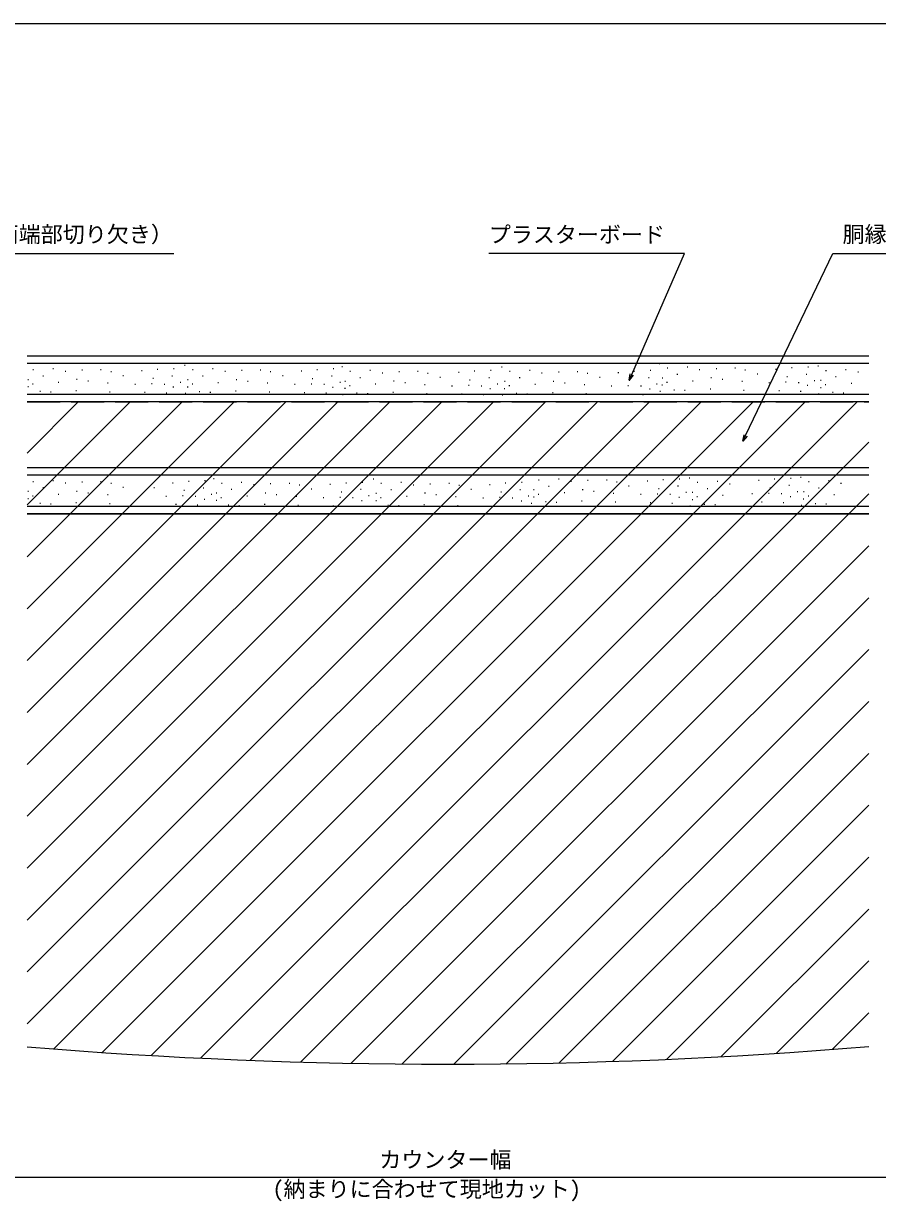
# Model space of a CAD drawing. Units: millimetres, scale not verified. Extents: x -1262 to -212, y -891 to 694.
# Drawn here: x -714.1 to -481.5, y 318 to 639 of the extents above; entities that cross this region are included whole.
import ezdxf
from ezdxf.enums import TextEntityAlignment as Align

# ---------------------------------------------------------------- set-up
doc = ezdxf.new("R2010")
doc.units = ezdxf.units.MM
doc.header["$LTSCALE"] = 3
doc.linetypes.add('DASHED3', pattern=[4, 3, -1])
for name, color, linetype, lineweight in [('0-1_USER1', 7, 'Continuous', 9), ('0-4_YKK_12', 2, 'Continuous', 9), ('0-5_YSS_K', 3, 'Continuous', 9), ('0-7_YKK_D', 6, 'Continuous', 9)]:
    doc.layers.add(name, color=color, linetype=linetype, lineweight=lineweight)
doc.styles.add('ＭＳ ゴシック', font='')
doc.styles.get('ＭＳ ゴシック').set_extended_font_data('MS Gothic')

msp = doc.modelspace()

# ---------------------------------------------------------------- linework, layer by layer
at = {"layer": '0-1_USER1'}
msp.add_line((-1261.5, 639), (-211.5, 639), dxfattribs=at)
at = {"layer": '0-4_YKK_12'}
for p, q in [((-713.089, 366.371), (-543.581, 535.878)), ((-713.089, 380.513), (-557.724, 535.878)), ((-713.089, 394.655), (-571.866, 535.878)), ((-713.089, 408.797), (-586.008, 535.878)), ((-713.089, 422.939), (-600.15, 535.878)), ((-713.089, 437.081), (-614.292, 535.878)), ((-713.089, 451.223), (-628.434, 535.878)), ((-713.089, 465.366), (-642.576, 535.878)), ((-656.719, 535.878), (-713.089, 479.508)), ((-670.861, 535.878), (-713.089, 493.65)), ((-685.003, 535.878), (-713.089, 507.792)), ((-699.145, 535.878), (-713.089, 521.934)), ((-705.787, 359.531), (-529.439, 535.878)), ((-692.606, 358.569), (-515.297, 535.878)), ((-679.306, 357.728), (-501.155, 535.878)), ((-665.882, 357.009), (-487.013, 535.878)), ((-652.333, 356.417), (-483.812, 524.937)), ((-638.653, 355.954), (-483.812, 510.795)), ((-713.089, 505.378), (-483.812, 505.378)), ((-624.841, 355.624), (-483.812, 496.653)), ((-610.891, 355.431), (-483.812, 482.511)), ((-596.802, 355.378), (-483.812, 468.368)), ((-582.66, 355.378), (-483.812, 454.226)), ((-568.178, 355.719), (-483.812, 440.084)), ((-553.636, 356.118), (-483.812, 425.942)), ((-538.934, 356.678), (-483.812, 411.8)), ((-524.066, 357.404), (-483.812, 397.658)), ((-509.026, 358.302), (-483.812, 383.516)), ((-493.807, 359.379), (-483.812, 369.373))]:
    msp.add_line(p, q, dxfattribs=at)
at = {"layer": '0-4_YKK_12', "linetype": 'DASHED3'}
msp.add_line((-713.089, 535.878), (-483.812, 535.878), dxfattribs=at)
at = {"layer": '0-4_YKK_12'}
msp.add_arc((-598.812, 1735.515), 1380.136, 265.2504, 274.77971, dxfattribs=at)
at = {"layer": '0-5_YSS_K'}
for p, q in [((-483.812, 548.378), (-713.089, 548.378)), ((-483.812, 546.378), (-713.089, 546.378)), ((-670.202, 545.888), (-670.014, 545.888)), ((-540.908, 546.378), (-540.72, 546.378)), ((-711.521, 544.72), (-711.334, 544.72)), ((-708.829, 543.016), (-708.642, 543.016)), ((-706.087, 544.992), (-705.9, 544.992)), ((-702.753, 544.3), (-702.565, 544.3)), ((-698.185, 544.588), (-697.998, 544.588)), ((-693.064, 544.703), (-692.877, 544.703)), ((-690.33, 544.193), (-690.143, 544.193)), ((-687.02, 543.106), (-686.833, 543.106)), ((-681.949, 544.406), (-681.761, 544.406)), ((-677.651, 544.801), (-677.464, 544.801)), ((-673.649, 543.023), (-673.462, 543.023)), ((-673.205, 544.999), (-673.017, 544.999)), ((-668.039, 544.669), (-667.852, 544.669)), ((-665.347, 542.964), (-665.16, 542.964)), ((-662.605, 544.94), (-662.418, 544.94)), ((-659.27, 544.249), (-659.083, 544.249)), ((-654.703, 544.536), (-654.516, 544.536)), ((-649.582, 544.651), (-649.395, 544.651)), ((-646.848, 544.141), (-646.661, 544.141)), ((-643.538, 543.054), (-643.351, 543.054)), ((-638.467, 544.355), (-638.279, 544.355)), ((-634.169, 544.75), (-633.981, 544.75)), ((-630.167, 542.971), (-629.98, 542.971)), ((-629.723, 544.947), (-629.535, 544.947)), ((-627.343, 545.485), (-627.155, 545.485)), ((-625.18, 544.265), (-624.993, 544.265)), ((-619.746, 544.537), (-619.559, 544.537)), ((-616.412, 543.845), (-616.224, 543.845)), ((-611.844, 544.133), (-611.657, 544.133)), ((-606.723, 544.248), (-606.536, 544.248)), ((-603.989, 543.738), (-603.802, 543.738)), ((-600.679, 542.651), (-600.492, 542.651)), ((-595.608, 543.951), (-595.42, 543.951)), ((-591.31, 544.347), (-591.122, 544.347)), ((-587.308, 542.568), (-587.121, 542.568)), ((-586.864, 544.544), (-586.676, 544.544)), ((-583.86, 545.433), (-583.673, 545.433)), ((-581.698, 544.214), (-581.511, 544.214)), ((-576.264, 544.485), (-576.077, 544.485)), ((-572.929, 543.794), (-572.742, 543.794)), ((-568.362, 544.082), (-568.175, 544.082)), ((-563.241, 544.196), (-563.053, 544.196)), ((-560.507, 543.686), (-560.32, 543.686)), ((-557.197, 542.6), (-557.01, 542.6)), ((-552.126, 543.9), (-551.938, 543.9)), ((-547.828, 544.295), (-547.64, 544.295)), ((-543.382, 544.493), (-543.194, 544.493)), ((-538.745, 545.159), (-538.558, 545.159)), ((-536.053, 543.455), (-535.866, 543.455)), ((-533.311, 545.431), (-533.124, 545.431)), ((-529.977, 544.739), (-529.789, 544.739)), ((-525.409, 545.027), (-525.222, 545.027)), ((-520.288, 545.141), (-520.101, 545.141)), ((-517.555, 544.631), (-517.367, 544.631)), ((-514.245, 543.545), (-514.057, 543.545)), ((-509.173, 544.845), (-508.986, 544.845)), ((-506.11, 542.77), (-505.923, 542.77)), ((-504.875, 545.24), (-504.688, 545.24)), ((-500.873, 543.462), (-500.686, 543.462)), ((-500.429, 545.438), (-500.242, 545.438)), ((-497.715, 545.701), (-497.528, 545.701)), ((-495.553, 544.482), (-495.365, 544.482)), ((-492.86, 542.777), (-492.673, 542.777)), ((-490.118, 544.753), (-489.931, 544.753)), ((-486.784, 544.062), (-486.597, 544.062)), ((-712.929, 540.052), (-712.742, 540.052)), ((-712.905, 542.028), (-712.717, 542.028)), ((-711.645, 540.817), (-711.458, 540.817)), ((-704.605, 541.213), (-704.418, 541.213)), ((-699.618, 542.068), (-699.43, 542.068)), ((-696.555, 541.624), (-696.368, 541.624)), ((-691.187, 541.096), (-691, 541.096)), ((-683.777, 540.75), (-683.589, 540.75)), ((-679.232, 540.899), (-679.044, 540.899)), ((-678.886, 542.331), (-678.699, 542.331)), ((-675.774, 540.75), (-675.586, 540.75)), ((-673.353, 539.96), (-673.166, 539.96)), ((-671.426, 541.294), (-671.239, 541.294)), ((-669.447, 540), (-669.26, 540)), ((-669.423, 541.976), (-669.235, 541.976)), ((-668.163, 540.766), (-667.975, 540.766)), ((-661.123, 541.161), (-660.936, 541.161)), ((-656.136, 542.017), (-655.948, 542.017)), ((-653.073, 541.572), (-652.885, 541.572)), ((-647.705, 541.045), (-647.517, 541.045)), ((-640.294, 540.699), (-640.107, 540.699)), ((-635.75, 540.847), (-635.562, 540.847)), ((-635.404, 542.28), (-635.216, 542.28)), ((-632.292, 540.699), (-632.104, 540.699)), ((-629.871, 539.908), (-629.684, 539.908)), ((-627.944, 541.242), (-627.757, 541.242)), ((-626.588, 539.597), (-626.401, 539.597)), ((-626.564, 541.573), (-626.376, 541.573)), ((-625.304, 540.363), (-625.116, 540.363)), ((-622.488, 542.561), (-622.301, 542.561)), ((-618.264, 540.758), (-618.077, 540.758)), ((-613.277, 541.613), (-613.089, 541.613)), ((-610.214, 541.169), (-610.027, 541.169)), ((-604.846, 540.642), (-604.658, 540.642)), ((-597.436, 540.296), (-597.248, 540.296)), ((-592.891, 540.444), (-592.703, 540.444)), ((-592.545, 541.876), (-592.357, 541.876)), ((-589.433, 540.296), (-589.245, 540.296)), ((-587.012, 539.505), (-586.825, 539.505)), ((-585.085, 540.839), (-584.898, 540.839)), ((-583.106, 539.545), (-582.919, 539.545)), ((-583.081, 541.521), (-582.894, 541.521)), ((-581.822, 540.311), (-581.634, 540.311)), ((-579.006, 542.509), (-578.818, 542.509)), ((-574.782, 540.706), (-574.595, 540.706)), ((-569.795, 541.562), (-569.607, 541.562)), ((-566.732, 541.117), (-566.544, 541.117)), ((-561.364, 540.59), (-561.176, 540.59)), ((-553.953, 540.244), (-553.766, 540.244)), ((-549.408, 540.392), (-549.221, 540.392)), ((-549.063, 541.825), (-548.875, 541.825)), ((-545.95, 540.244), (-545.763, 540.244)), ((-543.826, 542.517), (-543.639, 542.517)), ((-543.53, 539.454), (-543.342, 539.454)), ((-541.603, 540.788), (-541.416, 540.788)), ((-540.153, 540.49), (-539.966, 540.49)), ((-540.129, 542.467), (-539.941, 542.467)), ((-538.869, 541.256), (-538.682, 541.256)), ((-531.829, 541.651), (-531.642, 541.651)), ((-527.039, 539.395), (-526.852, 539.395)), ((-526.842, 542.507), (-526.655, 542.507)), ((-523.779, 542.063), (-523.592, 542.063)), ((-518.411, 541.535), (-518.224, 541.535)), ((-511.001, 541.189), (-510.813, 541.189)), ((-506.456, 541.337), (-506.268, 541.337)), ((-502.998, 541.189), (-502.81, 541.189)), ((-500.577, 540.399), (-500.39, 540.399)), ((-498.65, 541.733), (-498.463, 541.733)), ((-496.961, 539.813), (-496.773, 539.813)), ((-496.936, 541.789), (-496.749, 541.789)), ((-495.676, 540.579), (-495.489, 540.579)), ((-488.636, 540.974), (-488.449, 540.974)), ((-483.812, 537.878), (-713.089, 537.878)), ((-709.669, 538.767), (-709.481, 538.767)), ((-706.754, 538.619), (-706.567, 538.619)), ((-699.815, 538.956), (-699.628, 538.956)), ((-690.676, 538.66), (-690.489, 538.66)), ((-681.109, 538.527), (-680.922, 538.527)), ((-675.23, 538.379), (-675.043, 538.379)), ((-670.04, 538.271), (-669.853, 538.271)), ((-666.187, 538.716), (-665.999, 538.716)), ((-663.272, 538.568), (-663.085, 538.568)), ((-656.333, 538.905), (-656.146, 538.905)), ((-647.194, 538.608), (-647.007, 538.608)), ((-637.627, 538.476), (-637.439, 538.476)), ((-631.748, 538.328), (-631.561, 538.328)), ((-627.181, 537.868), (-626.994, 537.868)), ((-623.328, 538.312), (-623.14, 538.312)), ((-620.413, 538.164), (-620.226, 538.164)), ((-613.474, 538.501), (-613.287, 538.501)), ((-604.335, 538.205), (-604.148, 538.205)), ((-594.768, 538.073), (-594.581, 538.073)), ((-588.889, 537.924), (-588.702, 537.924)), ((-583.699, 537.816), (-583.512, 537.816)), ((-579.846, 538.261), (-579.658, 538.261)), ((-576.931, 538.113), (-576.744, 538.113)), ((-569.992, 538.45), (-569.805, 538.45)), ((-560.853, 538.153), (-560.666, 538.153)), ((-551.286, 538.021), (-551.098, 538.021)), ((-545.407, 537.873), (-545.22, 537.873)), ((-540.746, 538.761), (-540.559, 538.761)), ((-536.893, 539.206), (-536.706, 539.206)), ((-533.978, 539.058), (-533.791, 539.058)), ((-517.9, 539.098), (-517.713, 539.098)), ((-508.333, 538.966), (-508.146, 538.966)), ((-502.454, 538.818), (-502.267, 538.818)), ((-497.553, 538.084), (-497.366, 538.084)), ((-493.7, 538.529), (-493.513, 538.529)), ((-490.785, 538.381), (-490.598, 538.381)), ((-483.812, 535.878), (-713.089, 535.878)), ((-678.812, 535.878), (-708.812, 535.878)), ((-488.812, 535.878), (-518.812, 535.878)), ((-483.812, 517.878), (-713.089, 517.878)), ((-483.812, 515.878), (-713.089, 515.878)), ((-711.521, 514.22), (-711.334, 514.22)), ((-706.087, 514.492), (-705.9, 514.492)), ((-702.753, 513.8), (-702.565, 513.8)), ((-698.185, 514.088), (-697.998, 514.088)), ((-693.064, 514.202), (-692.877, 514.202)), ((-690.33, 513.693), (-690.143, 513.693)), ((-673.467, 513.855), (-673.279, 513.855)), ((-669.169, 514.25), (-668.981, 514.25)), ((-664.723, 514.447), (-664.535, 514.447)), ((-662.343, 514.985), (-662.155, 514.985)), ((-660.18, 513.765), (-659.993, 513.765)), ((-654.746, 514.037), (-654.559, 514.037)), ((-641.723, 513.748), (-641.536, 513.748)), ((-626.31, 513.847), (-626.122, 513.847)), ((-621.864, 514.044), (-621.676, 514.044)), ((-618.86, 514.933), (-618.673, 514.933)), ((-616.698, 513.714), (-616.511, 513.714)), ((-611.264, 513.985), (-611.077, 513.985)), ((-598.241, 513.696), (-598.054, 513.696)), ((-582.828, 513.795), (-582.64, 513.795)), ((-578.382, 513.993), (-578.194, 513.993)), ((-573.745, 514.659), (-573.558, 514.659)), ((-568.311, 514.931), (-568.124, 514.931)), ((-564.977, 514.239), (-564.789, 514.239)), ((-560.409, 514.527), (-560.222, 514.527)), ((-555.288, 514.641), (-555.101, 514.641)), ((-552.554, 514.131), (-552.367, 514.131)), ((-544.173, 514.345), (-543.985, 514.345)), ((-539.875, 514.74), (-539.688, 514.74)), ((-535.429, 514.938), (-535.241, 514.938)), ((-532.715, 515.202), (-532.528, 515.202)), ((-530.553, 513.982), (-530.365, 513.982)), ((-525.118, 514.254), (-524.931, 514.254)), ((-513.858, 514.528), (-513.671, 514.528)), ((-509.56, 514.923), (-509.373, 514.923)), ((-505.114, 515.121), (-504.926, 515.121)), ((-502.4, 515.384), (-502.213, 515.384)), ((-500.238, 514.165), (-500.05, 514.165)), ((-494.803, 514.436), (-494.616, 514.436)), ((-491.469, 513.745), (-491.281, 513.745)), ((-712.905, 511.528), (-712.717, 511.528)), ((-708.829, 512.516), (-708.642, 512.516)), ((-704.605, 510.713), (-704.418, 510.713)), ((-699.618, 511.568), (-699.43, 511.568)), ((-696.555, 511.124), (-696.368, 511.124)), ((-691.187, 510.596), (-691, 510.596)), ((-687.02, 512.606), (-686.833, 512.606)), ((-678.538, 512.554), (-678.351, 512.554)), ((-670.404, 511.78), (-670.216, 511.78)), ((-665.167, 512.471), (-664.98, 512.471)), ((-662.944, 510.742), (-662.757, 510.742)), ((-661.564, 511.073), (-661.376, 511.073)), ((-657.488, 512.061), (-657.301, 512.061)), ((-651.412, 513.345), (-651.224, 513.345)), ((-648.277, 511.114), (-648.089, 511.114)), ((-646.844, 513.633), (-646.657, 513.633)), ((-645.214, 510.669), (-645.027, 510.669)), ((-638.989, 513.238), (-638.802, 513.238)), ((-635.679, 512.151), (-635.492, 512.151)), ((-630.608, 513.451), (-630.42, 513.451)), ((-627.545, 511.377), (-627.357, 511.377)), ((-622.308, 512.068), (-622.121, 512.068)), ((-618.081, 511.021), (-617.894, 511.021)), ((-614.006, 512.009), (-613.818, 512.009)), ((-607.929, 513.294), (-607.742, 513.294)), ((-604.795, 511.062), (-604.607, 511.062)), ((-603.362, 513.581), (-603.175, 513.581)), ((-601.732, 510.617), (-601.544, 510.617)), ((-595.507, 513.186), (-595.32, 513.186)), ((-592.197, 512.1), (-592.01, 512.1)), ((-587.126, 513.4), (-586.938, 513.4)), ((-584.063, 511.325), (-583.875, 511.325)), ((-578.826, 512.017), (-578.639, 512.017)), ((-575.129, 511.967), (-574.941, 511.967)), ((-573.869, 510.756), (-573.682, 510.756)), ((-571.053, 512.955), (-570.866, 512.955)), ((-566.829, 511.151), (-566.642, 511.151)), ((-561.842, 512.007), (-561.655, 512.007)), ((-558.779, 511.562), (-558.592, 511.562)), ((-553.411, 511.035), (-553.224, 511.035)), ((-549.245, 513.045), (-549.057, 513.045)), ((-546.001, 510.689), (-545.813, 510.689)), ((-541.456, 510.838), (-541.268, 510.838)), ((-541.11, 512.27), (-540.923, 512.27)), ((-537.998, 510.689), (-537.81, 510.689)), ((-535.873, 512.962), (-535.686, 512.962)), ((-533.65, 511.233), (-533.463, 511.233)), ((-531.936, 511.289), (-531.749, 511.289)), ((-527.86, 512.277), (-527.673, 512.277)), ((-523.636, 510.474), (-523.449, 510.474)), ((-521.784, 513.562), (-521.597, 513.562)), ((-515.686, 510.872), (-515.498, 510.872)), ((-511.141, 511.02), (-510.953, 511.02)), ((-510.795, 512.453), (-510.608, 512.453)), ((-507.683, 510.872), (-507.495, 510.872)), ((-505.558, 513.144), (-505.371, 513.144)), ((-503.335, 511.415), (-503.148, 511.415)), ((-501.621, 511.472), (-501.433, 511.472)), ((-497.545, 512.46), (-497.358, 512.46)), ((-493.321, 510.657), (-493.134, 510.657)), ((-483.812, 507.379), (-713.089, 507.379)), ((-712.929, 509.552), (-712.742, 509.552)), ((-711.645, 510.317), (-711.458, 510.317)), ((-709.669, 508.267), (-709.481, 508.267)), ((-706.754, 508.119), (-706.567, 508.119)), ((-699.815, 508.456), (-699.628, 508.456)), ((-690.676, 508.16), (-690.489, 508.16)), ((-675.295, 510.199), (-675.107, 510.199)), ((-672.627, 507.976), (-672.44, 507.976)), ((-670.75, 510.347), (-670.562, 510.347)), ((-667.291, 510.199), (-667.104, 510.199)), ((-666.748, 507.828), (-666.561, 507.828)), ((-664.871, 509.409), (-664.684, 509.409)), ((-661.588, 509.097), (-661.401, 509.097)), ((-660.304, 509.862), (-660.116, 509.862)), ((-658.328, 507.812), (-658.14, 507.812)), ((-655.413, 507.664), (-655.226, 507.664)), ((-653.264, 510.258), (-653.077, 510.258)), ((-648.474, 508.001), (-648.287, 508.001)), ((-639.846, 510.141), (-639.658, 510.141)), ((-639.335, 507.705), (-639.148, 507.705)), ((-632.436, 509.796), (-632.248, 509.796)), ((-629.768, 507.573), (-629.58, 507.573)), ((-627.891, 509.944), (-627.703, 509.944)), ((-624.433, 509.796), (-624.245, 509.796)), ((-622.012, 509.005), (-621.825, 509.005)), ((-620.085, 510.339), (-619.898, 510.339)), ((-618.106, 509.045), (-617.919, 509.045)), ((-616.822, 509.811), (-616.634, 509.811)), ((-614.846, 507.761), (-614.658, 507.761)), ((-611.931, 507.613), (-611.744, 507.613)), ((-609.782, 510.206), (-609.595, 510.206)), ((-604.992, 507.95), (-604.805, 507.95)), ((-596.364, 510.09), (-596.176, 510.09)), ((-595.853, 507.653), (-595.666, 507.653)), ((-588.953, 509.744), (-588.766, 509.744)), ((-584.409, 509.892), (-584.221, 509.892)), ((-580.95, 509.744), (-580.763, 509.744)), ((-578.53, 508.954), (-578.342, 508.954)), ((-576.603, 510.288), (-576.416, 510.288)), ((-575.746, 508.261), (-575.559, 508.261)), ((-575.153, 509.99), (-574.966, 509.99)), ((-571.893, 508.706), (-571.706, 508.706)), ((-568.978, 508.558), (-568.791, 508.558)), ((-562.04, 508.895), (-561.852, 508.895)), ((-552.9, 508.599), (-552.713, 508.599)), ((-543.333, 508.466), (-543.146, 508.466)), ((-537.454, 508.318), (-537.267, 508.318)), ((-535.577, 509.899), (-535.39, 509.899)), ((-532.553, 507.584), (-532.366, 507.584)), ((-531.961, 509.313), (-531.773, 509.313)), ((-530.676, 510.079), (-530.489, 510.079)), ((-528.7, 508.029), (-528.513, 508.029)), ((-525.785, 507.881), (-525.598, 507.881)), ((-513.018, 508.649), (-512.831, 508.649)), ((-507.139, 508.501), (-506.952, 508.501)), ((-505.262, 510.082), (-505.075, 510.082)), ((-502.238, 507.767), (-502.051, 507.767)), ((-501.645, 509.496), (-501.458, 509.496)), ((-500.361, 510.262), (-500.174, 510.262)), ((-498.385, 508.212), (-498.198, 508.212)), ((-495.47, 508.063), (-495.283, 508.063)), ((-483.812, 505.378), (-713.089, 505.378)), ((-518.812, 505.378), (-531.312, 505.378))]:
    msp.add_line(p, q, dxfattribs=at)
at = {"layer": '0-7_YKK_D'}
for p, q in [((-549.063, 541.825), (-548.382, 543.382)), ((-518.098, 525.2), (-517.364, 526.733)), ((-797.112, 324.61), (-400.512, 324.61))]:
    msp.add_line(p, q, dxfattribs=at)
for points in [[(-784.806, 523.181), (-760.083, 576.286), (-673.114, 576.286)], [(-548.382, 543.382), (-533.991, 576.286), (-587.335, 576.286)], [(-517.364, 526.733), (-493.644, 576.286), (-413.972, 576.286)], [(-547.964, 543.2), (-549.063, 541.825), (-548.799, 543.565)], [(-516.953, 526.536), (-518.098, 525.2), (-517.775, 526.93)]]:
    msp.add_lwpolyline(points, dxfattribs=at)

# ---------------------------------------------------------------- texts
at = {"layer": '0-7_YKK_D', "color": 4, "style": 'ＭＳ ゴシック'}
for s, p in [('（カウンター両端部切り欠き）', (-757.383, 578.04)), ('胴縁（間柱一部欠き込み）', (-490.943, 578.04)), ('プラスターボード', (-587.335, 577.975)), ('カウンター幅', (-617.135, 325.808)), ('(納まりに合わせて現地カット)\u3000', (-646.228, 317.808))]:
    msp.add_text(s, height=4.399, dxfattribs=at).set_placement(p, align=Align.BOTTOM_LEFT)

doc.saveas('drawing.dxf')
